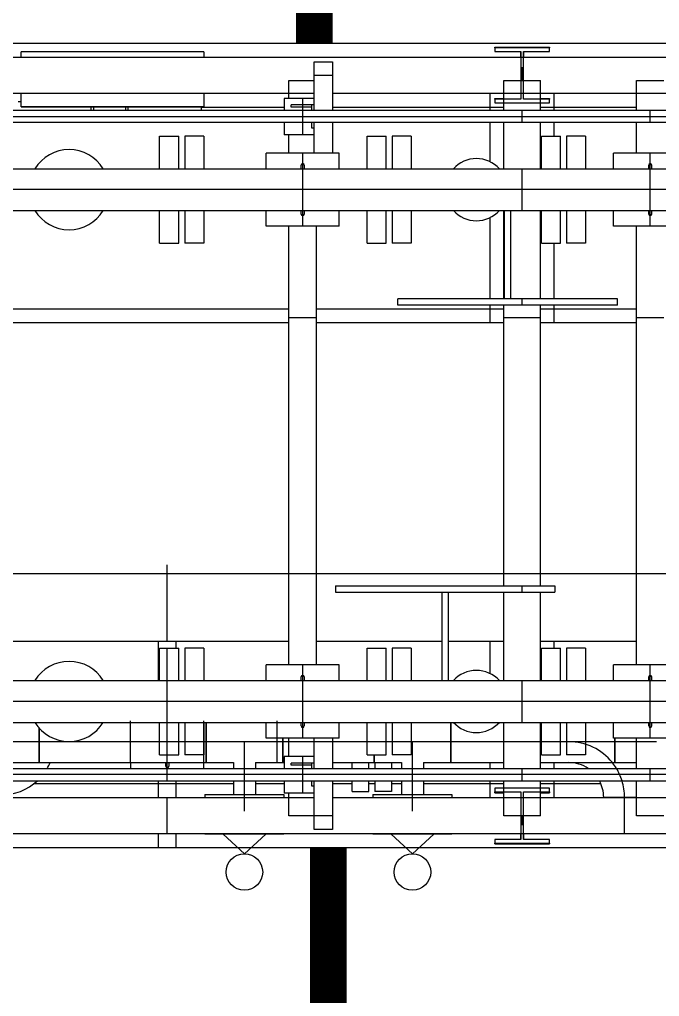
# Model space of a CAD drawing. Header units: inches. Extents: x 517790 to 538444, y 301815 to 302461.
# Drawn here: x 517879.71 to 517881.361, y 302322.598 to 302325.12 of the extents above; entities that cross this region are included whole.
import ezdxf

# ---------------------------------------------------------------- set-up
doc = ezdxf.new("R2010")
doc.units = ezdxf.units.IN
doc.header["$MEASUREMENT"] = 0
doc.layers.add('电气-接地设计-接地线', color=3, linetype='接地线')
doc.layers.add('硅胶总平面底图 工艺装置区', color=253, linetype='Continuous')
doc.styles.add('EESLTYPE', font='TXT.shx')
doc.linetypes.add('接地线', pattern='A,500,["/",EESLTYPE,S=200,R=0,X=0,Y=-100],-200,60,-200', length=960)

msp = doc.modelspace()

# ---------------------------------------------------------------- linework, layer by layer
at = {"layer": '电气-接地设计-接地线', "color": 1, "linetype": '接地线', "ltscale": 0.005, "const_width": 0.0944}
for points in [[(517880.4709, 302348.7714), (517880.4709, 302325.0589)], [(517880.5072, 302319.9614), (517880.5072, 302322.9822)]]:
    msp.add_lwpolyline(points, dxfattribs=at)
at = {"layer": '硅胶总平面底图 工艺装置区', "color": 253, "linetype": 'Continuous', "lineweight": -3}
for p, q in [((517881.7623, 302325.0589), (517875.7208, 302325.0589)), ((517880.9364, 302325.049), (517881.078, 302325.049)), ((517880.9364, 302325.049), (517881.078, 302325.049)), ((517880.9364, 302325.0471), (517880.9364, 302325.049)), ((517880.9364, 302325.049), (517880.9364, 302325.0471)), ((517881.078, 302325.0471), (517880.9364, 302325.0471)), ((517880.9364, 302325.0471), (517880.9364, 302325.0377)), ((517881.0034, 302325.0471), (517881.0034, 302325.0481)), ((517881.0034, 302325.0481), (517881.0034, 302325.0471)), ((517881.0034, 302325.0481), (517881.0109, 302325.0481)), ((517881.0034, 302325.0481), (517881.0109, 302325.0481)), ((517881.0109, 302325.0481), (517881.0109, 302325.0471)), ((517881.0109, 302325.0481), (517881.0109, 302325.0471)), ((517881.078, 302325.049), (517881.078, 302325.0471)), ((517881.078, 302325.049), (517881.078, 302325.0471)), ((517881.078, 302325.0377), (517881.078, 302325.0471)), ((517875.8121, 302325.0235), (517881.7623, 302325.0235)), ((517879.7139, 302325.0235), (517879.7139, 302325.0368)), ((517879.7139, 302325.0235), (517879.7139, 302325.0368)), ((517880.1859, 302325.0368), (517879.7139, 302325.0368)), ((517880.1859, 302325.0368), (517879.7139, 302325.0368)), ((517880.1859, 302325.0368), (517880.1859, 302325.0235)), ((517880.1859, 302325.0368), (517880.1859, 302325.0235)), ((517880.9364, 302325.0377), (517881.0039, 302325.0377)), ((517881.0034, 302325.0235), (517881.0034, 302325.0377)), ((517881.0034, 302325.0377), (517881.0034, 302325.0235)), ((517881.0039, 302325.0377), (517881.0039, 302324.915)), ((517881.0105, 302324.915), (517881.0105, 302325.0377)), ((517881.0105, 302325.0377), (517881.078, 302325.0377)), ((517881.0109, 302325.0377), (517881.0109, 302325.0235)), ((517881.0109, 302325.0377), (517881.0109, 302325.0235)), ((517880.4705, 302324.8859), (517880.4705, 302325.0117)), ((517880.4705, 302325.0117), (517880.5177, 302325.0117)), ((517880.5177, 302325.0117), (517880.5177, 302324.8859)), ((517881.0072, 302324.9628), (517881.0072, 302324.9972)), ((517880.4054, 302324.9169), (517880.4054, 302324.9628)), ((517880.4054, 302324.9628), (517880.4705, 302324.9628)), ((517880.5177, 302324.9763), (517880.4705, 302324.9763)), ((517880.96, 302324.8859), (517880.96, 302324.9628)), ((517880.96, 302324.9628), (517881.0544, 302324.9628)), ((517881.0544, 302324.8859), (517881.0544, 302324.9628)), ((517881.3022, 302324.9628), (517881.373, 302324.9628)), ((517881.3022, 302324.8859), (517881.3022, 302324.9628)), ((517880.4705, 302324.9291), (517878.3937, 302324.9291)), ((517879.7139, 302324.8952), (517879.7139, 302324.9291)), ((517879.7139, 302324.8952), (517879.7139, 302324.9291)), ((517880.1859, 302324.9291), (517880.1859, 302324.8952)), ((517880.1859, 302324.9291), (517880.1859, 302324.8952)), ((517880.3931, 302324.9169), (517880.3931, 302324.8859)), ((517880.4705, 302324.9169), (517880.3931, 302324.9169)), ((517880.4408, 302324.8225), (517880.4408, 302324.9169)), ((517881.6783, 302324.9291), (517880.5177, 302324.9291)), ((517880.9246, 302324.8859), (517880.9246, 302324.9291)), ((517880.9364, 302324.9169), (517880.96, 302324.9169)), ((517880.9364, 302324.9169), (517880.96, 302324.9169)), ((517880.9364, 302324.915), (517880.9364, 302324.9169)), ((517880.9364, 302324.915), (517880.9364, 302324.9169)), ((517880.9364, 302324.915), (517880.9364, 302324.9055)), ((517881.0039, 302324.915), (517880.9364, 302324.915)), ((517881.078, 302324.915), (517881.0105, 302324.915)), ((517881.0544, 302324.9169), (517881.078, 302324.9169)), ((517881.0544, 302324.9169), (517881.078, 302324.9169)), ((517881.078, 302324.9169), (517881.078, 302324.915)), ((517881.078, 302324.915), (517881.078, 302324.9169)), ((517881.078, 302324.9055), (517881.078, 302324.915)), ((517881.0898, 302324.8859), (517881.0898, 302324.9291)), ((517879.7139, 302324.9076), (517879.7064, 302324.9076)), ((517879.7139, 302324.8952), (517880.1859, 302324.8952)), ((517880.1859, 302324.8952), (517879.7139, 302324.8952)), ((517879.8944, 302324.8952), (517879.8944, 302324.8859)), ((517879.9015, 302324.8859), (517879.9015, 302324.8952)), ((517879.9832, 302324.8952), (517879.9832, 302324.8859)), ((517879.9903, 302324.8859), (517879.9903, 302324.8952)), ((517880.1784, 302324.8952), (517880.1784, 302324.8859)), ((517880.3931, 302324.8937), (517880.1784, 302324.8937)), ((517880.4648, 302324.8999), (517880.411, 302324.8999)), ((517880.411, 302324.8942), (517880.411, 302324.8999)), ((517880.4648, 302324.8942), (517880.411, 302324.8942)), ((517880.4648, 302324.8859), (517880.4648, 302324.8999)), ((517880.4648, 302324.8942), (517880.4648, 302324.8999)), ((517880.4705, 302324.8999), (517880.4648, 302324.8999)), ((517880.4705, 302324.8859), (517880.4705, 302324.8999)), ((517880.96, 302324.8937), (517880.5177, 302324.8937)), ((517880.9364, 302324.9055), (517881.078, 302324.9055)), ((517881.3022, 302324.8937), (517881.0544, 302324.8937)), ((517881.6783, 302324.8859), (517878.0695, 302324.8859)), ((517878.0695, 302324.8701), (517881.7623, 302324.8701)), ((517881.0072, 302324.8544), (517881.0072, 302324.8859)), ((517881.3376, 302324.8544), (517881.3376, 302324.8859)), ((517881.7623, 302324.8544), (517878.0695, 302324.8544)), ((517880.3931, 302324.8544), (517880.3931, 302324.8225)), ((517880.4648, 302324.8404), (517880.4648, 302324.8544)), ((517880.4705, 302324.8404), (517880.4648, 302324.8404)), ((517880.4705, 302324.7757), (517880.4705, 302324.8544)), ((517880.4705, 302324.8404), (517880.4705, 302324.8544)), ((517880.5177, 302324.8544), (517880.5177, 302324.7757)), ((517880.9246, 302324.7533), (517880.9246, 302324.8544)), ((517880.96, 302324.7353), (517880.96, 302324.8544)), ((517881.0544, 302324.7353), (517881.0544, 302324.8544)), ((517881.0898, 302324.8192), (517881.0898, 302324.8544)), ((517881.3022, 302324.7757), (517881.3022, 302324.8544)), ((517880.0717, 302324.7353), (517880.0717, 302324.8192)), ((517880.0717, 302324.8192), (517880.1212, 302324.8192)), ((517880.1212, 302324.7353), (517880.1212, 302324.8192)), ((517880.1363, 302324.8192), (517880.1363, 302324.7353)), ((517880.1857, 302324.8192), (517880.1363, 302324.8192)), ((517880.1857, 302324.8192), (517880.1857, 302324.7353)), ((517880.4705, 302324.8225), (517880.3931, 302324.8225)), ((517880.4054, 302324.7757), (517880.4054, 302324.8225)), ((517880.6071, 302324.7353), (517880.6071, 302324.8192)), ((517880.6071, 302324.8192), (517880.6565, 302324.8192)), ((517880.6565, 302324.7353), (517880.6565, 302324.8192)), ((517880.6716, 302324.8192), (517880.6716, 302324.7353)), ((517880.7211, 302324.8192), (517880.6716, 302324.8192)), ((517880.7211, 302324.8192), (517880.7211, 302324.7353)), ((517881.0569, 302324.7353), (517881.0569, 302324.8192)), ((517881.0569, 302324.8192), (517881.1063, 302324.8192)), ((517881.1063, 302324.7353), (517881.1063, 302324.8192)), ((517881.1214, 302324.8192), (517881.1214, 302324.7353)), ((517881.1709, 302324.8192), (517881.1214, 302324.8192)), ((517881.1709, 302324.8192), (517881.1709, 302324.7353)), ((517880.5352, 302324.7757), (517880.3464, 302324.7757)), ((517880.3464, 302324.7353), (517880.3464, 302324.7757)), ((517880.4408, 302324.5869), (517880.4408, 302324.7757)), ((517880.5352, 302324.7353), (517880.5352, 302324.7757)), ((517881.432, 302324.7757), (517881.2432, 302324.7757)), ((517881.2432, 302324.7353), (517881.2432, 302324.7757)), ((517881.3376, 302324.5869), (517881.3376, 302324.7757)), ((517880.437, 302324.7353), (517880.437, 302324.7446)), ((517880.4445, 302324.7446), (517880.4445, 302324.7353)), ((517881.3338, 302324.7353), (517881.3338, 302324.7446)), ((517881.3413, 302324.7446), (517881.3413, 302324.7353)), ((517879.2158, 302324.7353), (517881.4748, 302324.7353)), ((517881.0072, 302324.6274), (517881.0072, 302324.7353)), ((517881.4748, 302324.6813), (517879.263, 302324.6813)), ((517879.2158, 302324.6274), (517881.4748, 302324.6274)), ((517880.0717, 302324.5435), (517880.0717, 302324.6274)), ((517880.1212, 302324.5435), (517880.1212, 302324.6274)), ((517880.1363, 302324.6274), (517880.1363, 302324.5435)), ((517880.1857, 302324.6274), (517880.1857, 302324.5435)), ((517880.3464, 302324.5869), (517880.3464, 302324.6274)), ((517880.437, 302324.6181), (517880.437, 302324.6274)), ((517880.4445, 302324.6274), (517880.4445, 302324.6181)), ((517880.5352, 302324.5869), (517880.5352, 302324.6274)), ((517880.6071, 302324.5435), (517880.6071, 302324.6274)), ((517880.6565, 302324.5435), (517880.6565, 302324.6274)), ((517880.6716, 302324.6274), (517880.6716, 302324.5435)), ((517880.7211, 302324.6274), (517880.7211, 302324.5435)), ((517880.96, 302324.3991), (517880.96, 302324.6274)), ((517880.9617, 302324.3991), (517880.9617, 302324.6274)), ((517880.9777, 302324.3991), (517880.9777, 302324.6274)), ((517881.0544, 302324.3991), (517881.0544, 302324.6274)), ((517881.0569, 302324.5435), (517881.0569, 302324.6274)), ((517881.1063, 302324.5435), (517881.1063, 302324.6274)), ((517881.1214, 302324.6274), (517881.1214, 302324.5435)), ((517881.1709, 302324.6274), (517881.1709, 302324.5435)), ((517881.2432, 302324.5869), (517881.2432, 302324.6274)), ((517881.3338, 302324.6181), (517881.3338, 302324.6274)), ((517881.3413, 302324.6274), (517881.3413, 302324.6181)), ((517880.5352, 302324.5869), (517880.3464, 302324.5869)), ((517880.4054, 302323.4542), (517880.4054, 302324.5869)), ((517880.4762, 302323.4542), (517880.4762, 302324.5869)), ((517880.9246, 302324.3991), (517880.9246, 302324.6094)), ((517881.432, 302324.5869), (517881.2432, 302324.5869)), ((517881.3022, 302323.4542), (517881.3022, 302324.5869)), ((517880.0717, 302324.5435), (517880.1212, 302324.5435)), ((517880.1857, 302324.5435), (517880.1363, 302324.5435)), ((517880.6071, 302324.5435), (517880.6565, 302324.5435)), ((517880.7211, 302324.5435), (517880.6716, 302324.5435)), ((517881.0569, 302324.5435), (517881.1063, 302324.5435)), ((517881.0898, 302324.3991), (517881.0898, 302324.5435)), ((517881.1709, 302324.5435), (517881.1214, 302324.5435)), ((517880.9697, 302324.3991), (517880.6865, 302324.3991)), ((517880.6865, 302324.383), (517880.6865, 302324.3991)), ((517880.9697, 302324.383), (517880.6865, 302324.383)), ((517880.9246, 302324.3377), (517880.9246, 302324.383)), ((517880.96, 302323.6581), (517880.96, 302324.383)), ((517881.2529, 302324.3991), (517880.9697, 302324.3991)), ((517881.2529, 302324.383), (517880.9697, 302324.383)), ((517881.0072, 302324.383), (517881.0072, 302324.3991)), ((517881.0544, 302323.6581), (517881.0544, 302324.383)), ((517881.0898, 302324.3377), (517881.0898, 302324.383)), ((517881.2529, 302324.383), (517881.2529, 302324.3991)), ((517879.3778, 302324.3736), (517880.4054, 302324.3736)), ((517880.4762, 302324.3736), (517880.96, 302324.3736)), ((517881.0544, 302324.3736), (517881.3022, 302324.3736)), ((517880.4054, 302324.3377), (517879.3778, 302324.3377)), ((517880.4054, 302324.3509), (517880.4762, 302324.3509)), ((517880.96, 302324.3377), (517880.4762, 302324.3377)), ((517880.96, 302324.3509), (517881.0544, 302324.3509)), ((517881.3022, 302324.3377), (517881.0544, 302324.3377)), ((517881.3022, 302324.3509), (517881.373, 302324.3509)), ((517880.0915, 302323.5146), (517880.0915, 302323.7128)), ((517875.897, 302323.6901), (517881.6201, 302323.6901)), ((517880.5251, 302323.6581), (517880.8083, 302323.6581)), ((517880.5251, 302323.6581), (517880.5251, 302323.642)), ((517880.8083, 302323.6581), (517881.0915, 302323.6581)), ((517881.0072, 302323.642), (517881.0072, 302323.6581)), ((517881.0915, 302323.6581), (517881.0915, 302323.642)), ((517880.5251, 302323.642), (517880.8083, 302323.642)), ((517880.8002, 302323.642), (517880.8002, 302323.4137)), ((517880.8083, 302323.642), (517881.0915, 302323.642)), ((517880.8163, 302323.642), (517880.8163, 302323.4137)), ((517880.96, 302323.4137), (517880.96, 302323.642)), ((517881.0544, 302323.4137), (517881.0544, 302323.642)), ((517880.4054, 302323.5146), (517879.3778, 302323.5146)), ((517880.0688, 302323.4137), (517880.0688, 302323.5146)), ((517880.1141, 302323.4976), (517880.1141, 302323.5146)), ((517880.8002, 302323.5146), (517880.4762, 302323.5146)), ((517880.96, 302323.5146), (517880.8163, 302323.5146)), ((517880.9246, 302323.4317), (517880.9246, 302323.5146)), ((517881.3022, 302323.5146), (517881.0544, 302323.5146)), ((517881.0898, 302323.4976), (517881.0898, 302323.5146)), ((517880.0717, 302323.4137), (517880.0717, 302323.4976)), ((517880.0717, 302323.4976), (517880.1212, 302323.4976)), ((517880.0915, 302323.1552), (517880.0915, 302323.4976)), ((517880.1212, 302323.4137), (517880.1212, 302323.4976)), ((517880.1363, 302323.4976), (517880.1363, 302323.4137)), ((517880.1857, 302323.4976), (517880.1363, 302323.4976)), ((517880.1857, 302323.4976), (517880.1857, 302323.4137)), ((517880.6071, 302323.4137), (517880.6071, 302323.4976)), ((517880.6071, 302323.4976), (517880.6565, 302323.4976)), ((517880.6565, 302323.4137), (517880.6565, 302323.4976)), ((517880.6716, 302323.4976), (517880.6716, 302323.4137)), ((517880.7211, 302323.4976), (517880.6716, 302323.4976)), ((517880.7211, 302323.4976), (517880.7211, 302323.4137)), ((517881.0569, 302323.4137), (517881.0569, 302323.4976)), ((517881.0569, 302323.4976), (517881.1063, 302323.4976)), ((517881.1063, 302323.4137), (517881.1063, 302323.4976)), ((517881.1214, 302323.4976), (517881.1214, 302323.4137)), ((517881.1709, 302323.4976), (517881.1214, 302323.4976)), ((517881.1709, 302323.4976), (517881.1709, 302323.4137)), ((517880.5352, 302323.4542), (517880.3464, 302323.4542)), ((517880.3464, 302323.4137), (517880.3464, 302323.4542)), ((517880.4408, 302323.2654), (517880.4408, 302323.4542)), ((517880.5352, 302323.4137), (517880.5352, 302323.4542)), ((517881.2432, 302323.4137), (517881.2432, 302323.4542)), ((517881.432, 302323.4542), (517881.2432, 302323.4542)), ((517881.3376, 302323.2654), (517881.3376, 302323.4542)), ((517879.2158, 302323.4137), (517881.4748, 302323.4137)), ((517880.437, 302323.4137), (517880.437, 302323.423)), ((517880.4445, 302323.423), (517880.4445, 302323.4137)), ((517881.0072, 302323.3058), (517881.0072, 302323.4137)), ((517881.3338, 302323.4137), (517881.3338, 302323.423)), ((517881.3413, 302323.423), (517881.3413, 302323.4137)), ((517881.4748, 302323.3598), (517879.263, 302323.3598)), ((517879.2158, 302323.3058), (517881.4748, 302323.3058)), ((517879.9967, 302323.202), (517879.9967, 302323.3099)), ((517880.0717, 302323.2219), (517880.0717, 302323.3058)), ((517880.1212, 302323.2219), (517880.1212, 302323.3058)), ((517880.1363, 302323.3058), (517880.1363, 302323.2219)), ((517880.1855, 302323.202), (517880.1855, 302323.3099)), ((517880.1857, 302323.3058), (517880.1857, 302323.2219)), ((517880.1916, 302323.202), (517880.1916, 302323.3058)), ((517880.1916, 302323.3058), (517880.1916, 302323.2559)), ((517880.3464, 302323.2654), (517880.3464, 302323.3058)), ((517880.3743, 302323.3099), (517880.3743, 302323.202)), ((517880.437, 302323.2965), (517880.437, 302323.3058)), ((517880.4445, 302323.3058), (517880.4445, 302323.2965)), ((517880.5352, 302323.2654), (517880.5352, 302323.3058)), ((517880.6071, 302323.2219), (517880.6071, 302323.3058)), ((517880.6565, 302323.2219), (517880.6565, 302323.3058)), ((517880.6716, 302323.3058), (517880.6716, 302323.2219)), ((517880.7211, 302323.3058), (517880.7211, 302323.2219)), ((517880.8227, 302323.3058), (517880.8227, 302323.2559)), ((517880.8227, 302323.202), (517880.8227, 302323.3058)), ((517880.96, 302323.1867), (517880.96, 302323.3058)), ((517881.0544, 302323.1867), (517881.0544, 302323.3058)), ((517881.0569, 302323.2219), (517881.0569, 302323.3058)), ((517881.1063, 302323.2219), (517881.1063, 302323.3058)), ((517881.1214, 302323.3058), (517881.1214, 302323.2219)), ((517881.1709, 302323.3058), (517881.1709, 302323.2219)), ((517881.2432, 302323.2654), (517881.2432, 302323.3058)), ((517881.3338, 302323.2965), (517881.3338, 302323.3058)), ((517881.3413, 302323.3058), (517881.3413, 302323.2965)), ((517879.7607, 302323.202), (517879.7607, 302323.291)), ((517879.7608, 302323.291), (517879.7608, 302323.2559)), ((517879.7607, 302323.2559), (517879.6042, 302323.2559)), ((517879.7608, 302323.2559), (517879.7607, 302323.2559)), ((517880.0717, 302323.2559), (517879.7608, 302323.2559)), ((517879.7608, 302323.2559), (517879.7608, 302323.202)), ((517880.1212, 302323.2559), (517880.0717, 302323.2559)), ((517880.1363, 302323.2559), (517880.1212, 302323.2559)), ((517880.1857, 302323.2559), (517880.1363, 302323.2559)), ((517880.1916, 302323.2559), (517880.1857, 302323.2559)), ((517880.3892, 302323.2559), (517880.1916, 302323.2559)), ((517880.1916, 302323.2559), (517880.1916, 302323.2559)), ((517880.1916, 302323.2559), (517880.1916, 302323.2559)), ((517880.1916, 302323.2559), (517880.1916, 302323.202)), ((517880.2904, 302323.1867), (517880.2904, 302323.2559)), ((517880.5352, 302323.2654), (517880.3464, 302323.2654)), ((517880.3892, 302323.202), (517880.3892, 302323.2654)), ((517880.3892, 302323.2654), (517880.3892, 302323.2559)), ((517880.3892, 302323.2559), (517880.3892, 302323.2559)), ((517880.4054, 302323.2559), (517880.3892, 302323.2559)), ((517880.3892, 302323.2559), (517880.3892, 302323.202)), ((517880.4054, 302323.2177), (517880.4054, 302323.2654)), ((517880.5177, 302323.2559), (517880.4054, 302323.2559)), ((517880.4705, 302323.1867), (517880.4705, 302323.2654)), ((517880.5177, 302323.2654), (517880.5177, 302323.1867)), ((517880.6071, 302323.2559), (517880.5177, 302323.2559)), ((517880.6252, 302323.2559), (517880.6071, 302323.2559)), ((517880.6565, 302323.2559), (517880.6252, 302323.2559)), ((517880.6252, 302323.2559), (517880.6252, 302323.2559)), ((517880.6252, 302323.2559), (517880.6252, 302323.2559)), ((517880.6716, 302323.2559), (517880.6565, 302323.2559)), ((517880.7211, 302323.2559), (517880.6716, 302323.2559)), ((517880.8227, 302323.2559), (517880.7211, 302323.2559)), ((517880.724, 302323.1867), (517880.724, 302323.2559)), ((517880.96, 302323.2559), (517880.8227, 302323.2559)), ((517880.8227, 302323.2559), (517880.8227, 302323.202)), ((517880.8227, 302323.2559), (517880.8227, 302323.2559)), ((517881.0544, 302323.2559), (517880.96, 302323.2559)), ((517881.0569, 302323.2559), (517881.0544, 302323.2559)), ((517881.1063, 302323.2559), (517881.0569, 302323.2559)), ((517881.1214, 302323.2559), (517881.1063, 302323.2559)), ((517881.1709, 302323.2559), (517881.1214, 302323.2559)), ((517881.246, 302323.2559), (517881.1709, 302323.2559)), ((517881.432, 302323.2654), (517881.2432, 302323.2654)), ((517881.246, 302323.2559), (517881.246, 302323.2654)), ((517881.246, 302323.2654), (517881.246, 302323.2559)), ((517881.3022, 302323.2559), (517881.246, 302323.2559)), ((517881.246, 302323.202), (517881.246, 302323.2559)), ((517881.246, 302323.2559), (517881.246, 302323.202)), ((517881.3022, 302323.1867), (517881.3022, 302323.2654)), ((517881.3539, 302323.2559), (517881.3022, 302323.2559)), ((517880.3892, 302323.2402), (517880.3892, 302323.2402)), ((517879.5632, 302323.202), (517879.7607, 302323.202)), ((517879.7608, 302323.202), (517880.1916, 302323.202)), ((517879.9971, 302323.1867), (517879.9971, 302323.202)), ((517880.0717, 302323.2219), (517880.1212, 302323.2219)), ((517880.0877, 302323.1927), (517880.0877, 302323.202)), ((517880.0953, 302323.202), (517880.0953, 302323.1927)), ((517880.1857, 302323.2219), (517880.1363, 302323.2219)), ((517880.1859, 302323.1867), (517880.1859, 302323.202)), ((517880.1916, 302323.202), (517880.2619, 302323.202)), ((517880.2619, 302323.202), (517880.2619, 302323.1867)), ((517880.3189, 302323.202), (517880.3892, 302323.202)), ((517880.3189, 302323.202), (517880.3189, 302323.1867)), ((517880.3892, 302323.202), (517880.3931, 302323.202)), ((517880.3892, 302323.202), (517880.3892, 302323.202)), ((517880.4705, 302323.2177), (517880.3931, 302323.2177)), ((517880.3931, 302323.2177), (517880.3931, 302323.1867)), ((517880.4648, 302323.2007), (517880.411, 302323.2007)), ((517880.411, 302323.195), (517880.411, 302323.2007)), ((517880.4408, 302323.1233), (517880.4408, 302323.2177)), ((517880.4705, 302323.2007), (517880.4648, 302323.2007)), ((517880.4648, 302323.195), (517880.4648, 302323.2007)), ((517880.4648, 302323.1867), (517880.4648, 302323.2007)), ((517880.4705, 302323.1867), (517880.4705, 302323.2007)), ((517880.5177, 302323.202), (517880.6252, 302323.202)), ((517880.5684, 302323.1867), (517880.5684, 302323.202)), ((517880.6071, 302323.2219), (517880.6565, 302323.2219)), ((517880.6119, 302323.1867), (517880.6119, 302323.202)), ((517880.6252, 302323.2219), (517880.6252, 302323.202)), ((517880.6252, 302323.202), (517880.6252, 302323.2219)), ((517880.6252, 302323.202), (517880.6955, 302323.202)), ((517880.627, 302323.202), (517880.627, 302323.1867)), ((517880.6704, 302323.202), (517880.6704, 302323.1867)), ((517880.7211, 302323.2219), (517880.6716, 302323.2219)), ((517880.6955, 302323.202), (517880.6955, 302323.1867)), ((517880.7524, 302323.202), (517880.8227, 302323.202)), ((517880.7524, 302323.202), (517880.7524, 302323.1867)), ((517880.8227, 302323.202), (517880.96, 302323.202)), ((517880.8227, 302323.202), (517880.8227, 302323.202)), ((517880.9246, 302323.1867), (517880.9246, 302323.202)), ((517881.0544, 302323.202), (517881.246, 302323.202)), ((517881.0569, 302323.2219), (517881.1063, 302323.2219)), ((517881.0898, 302323.1867), (517881.0898, 302323.202)), ((517881.1709, 302323.2219), (517881.1214, 302323.2219)), ((517881.246, 302323.202), (517881.3022, 302323.202)), ((517878.0695, 302323.1867), (517881.9152, 302323.1867)), ((517880.2904, 302323.172), (517880.2904, 302323.1867)), ((517880.2904, 302323.1552), (517880.2904, 302323.172)), ((517880.2904, 302323.172), (517880.2904, 302323.172)), ((517880.4648, 302323.195), (517880.411, 302323.195)), ((517880.724, 302323.172), (517880.724, 302323.1867)), ((517880.724, 302323.1552), (517880.724, 302323.172)), ((517880.724, 302323.172), (517880.724, 302323.172)), ((517881.0072, 302323.1552), (517881.0072, 302323.1867)), ((517881.3376, 302323.1552), (517881.3376, 302323.1867)), ((517881.9152, 302323.171), (517878.0695, 302323.171)), ((517878.0695, 302323.1552), (517881.9152, 302323.1552)), ((517880.2619, 302323.1474), (517879.747, 302323.1474)), ((517880.0688, 302323.112), (517880.0688, 302323.1552)), ((517880.1141, 302323.112), (517880.1141, 302323.1552)), ((517880.2619, 302323.1552), (517880.2619, 302323.1195)), ((517880.2904, 302323.112), (517880.2904, 302323.1552)), ((517880.3189, 302323.1552), (517880.3189, 302323.1195)), ((517880.3931, 302323.1474), (517880.3189, 302323.1474)), ((517880.3931, 302323.1552), (517880.3931, 302323.1233)), ((517880.4648, 302323.1412), (517880.4648, 302323.1552)), ((517880.4705, 302323.1412), (517880.4705, 302323.1552)), ((517880.4705, 302323.0294), (517880.4705, 302323.1552)), ((517880.5177, 302323.1552), (517880.5177, 302323.0294)), ((517880.5684, 302323.1474), (517880.5177, 302323.1474)), ((517880.5684, 302323.127), (517880.5684, 302323.1552)), ((517880.6119, 302323.127), (517880.6119, 302323.1552)), ((517880.627, 302323.1474), (517880.6119, 302323.1474)), ((517880.627, 302323.1552), (517880.627, 302323.127)), ((517880.6704, 302323.1552), (517880.6704, 302323.127)), ((517880.6955, 302323.1474), (517880.6704, 302323.1474)), ((517880.6955, 302323.1552), (517880.6955, 302323.1195)), ((517880.724, 302323.112), (517880.724, 302323.1552)), ((517880.7524, 302323.1552), (517880.7524, 302323.1195)), ((517880.96, 302323.1474), (517880.7524, 302323.1474)), ((517880.9246, 302323.112), (517880.9246, 302323.1552)), ((517880.96, 302323.0648), (517880.96, 302323.1552)), ((517881.0544, 302323.0648), (517881.0544, 302323.1552)), ((517881.2103, 302323.1474), (517881.0544, 302323.1474)), ((517881.0898, 302323.112), (517881.0898, 302323.1552)), ((517881.3022, 302323.0648), (517881.3022, 302323.1552)), ((517880.4705, 302323.1233), (517880.3931, 302323.1233)), ((517880.4054, 302323.0648), (517880.4054, 302323.1233)), ((517880.4705, 302323.1412), (517880.4648, 302323.1412)), ((517880.5684, 302323.127), (517880.6119, 302323.127)), ((517880.6704, 302323.127), (517880.627, 302323.127)), ((517881.078, 302323.1356), (517880.9364, 302323.1356)), ((517880.9364, 302323.1356), (517880.9364, 302323.1261)), ((517880.9364, 302323.1242), (517880.9364, 302323.1261)), ((517880.9364, 302323.1261), (517880.9364, 302323.1242)), ((517880.9364, 302323.1261), (517881.0039, 302323.1261)), ((517880.96, 302323.1242), (517880.9364, 302323.1242)), ((517880.9364, 302323.1242), (517880.96, 302323.1242)), ((517881.0039, 302323.1261), (517881.0039, 302323.0034)), ((517881.0105, 302323.1261), (517881.078, 302323.1261)), ((517881.0105, 302323.0034), (517881.0105, 302323.1261)), ((517881.078, 302323.1242), (517881.0544, 302323.1242)), ((517881.0544, 302323.1242), (517881.078, 302323.1242)), ((517881.078, 302323.1261), (517881.078, 302323.1356)), ((517881.078, 302323.1261), (517881.078, 302323.1242)), ((517881.078, 302323.1261), (517881.078, 302323.1242)), ((517878.3937, 302323.112), (517880.4705, 302323.112)), ((517880.0915, 302323.0176), (517880.0915, 302323.112)), ((517880.1885, 302323.1195), (517880.3923, 302323.1195)), ((517880.1885, 302323.1195), (517880.1885, 302323.112)), ((517880.2904, 302323.0761), (517880.2904, 302323.112)), ((517880.3923, 302323.1195), (517880.3923, 302323.112)), ((517880.5177, 302323.112), (517883.3025, 302323.112)), ((517880.6221, 302323.1195), (517880.8259, 302323.1195)), ((517880.6221, 302323.1195), (517880.6221, 302323.112)), ((517880.724, 302323.0761), (517880.724, 302323.112)), ((517880.8259, 302323.1195), (517880.8259, 302323.112)), ((517881.3022, 302323.112), (517881.2175, 302323.112)), ((517881.2175, 302323.112), (517881.2175, 302323.112)), ((517881.2175, 302323.112), (517881.3022, 302323.112)), ((517881.2715, 302323.1121), (517881.2715, 302323.1121)), ((517881.2715, 302323.1121), (517881.2715, 302323.112)), ((517881.2715, 302323.0176), (517881.2715, 302323.112)), ((517881.2715, 302323.112), (517881.2715, 302323.112)), ((517880.4705, 302323.0648), (517880.4054, 302323.0648)), ((517880.5177, 302323.0648), (517880.4705, 302323.0648)), ((517881.0544, 302323.0648), (517880.96, 302323.0648)), ((517881.0072, 302323.0406), (517881.0072, 302323.0648)), ((517881.373, 302323.0648), (517881.3022, 302323.0648)), ((517880.5177, 302323.0294), (517880.4705, 302323.0294)), ((517883.5591, 302323.0176), (517875.8121, 302323.0176)), ((517880.0688, 302322.9822), (517880.0688, 302323.0176)), ((517880.1141, 302322.9822), (517880.1141, 302323.0176)), ((517880.1885, 302323.0175), (517880.1885, 302323.0176)), ((517880.3923, 302323.0175), (517880.1885, 302323.0175)), ((517880.2904, 302322.9666), (517880.2354, 302323.0175)), ((517880.2904, 302322.9666), (517880.3454, 302323.0175)), ((517880.3923, 302323.0175), (517880.3923, 302323.0176)), ((517880.6221, 302323.0175), (517880.6221, 302323.0176)), ((517880.8259, 302323.0175), (517880.6221, 302323.0175)), ((517880.724, 302322.9666), (517880.669, 302323.0175)), ((517880.724, 302322.9666), (517880.779, 302323.0175)), ((517880.8259, 302323.0175), (517880.8259, 302323.0176)), ((517880.9364, 302323.0034), (517880.9364, 302322.994)), ((517881.0039, 302323.0034), (517880.9364, 302323.0034)), ((517881.0034, 302323.0034), (517881.0034, 302323.0176)), ((517881.0034, 302323.0034), (517881.0034, 302323.0176)), ((517881.078, 302323.0034), (517881.0105, 302323.0034)), ((517881.0109, 302323.0176), (517881.0109, 302323.0034)), ((517881.0109, 302323.0034), (517881.0109, 302323.0176)), ((517881.078, 302322.994), (517881.078, 302323.0034)), ((517880.2736, 302322.9822), (517879.6832, 302322.9822)), ((517880.1141, 302322.9822), (517880.0688, 302322.9822)), ((517880.3072, 302322.9822), (517880.2736, 302322.9822)), ((517880.7071, 302322.9822), (517880.3072, 302322.9822)), ((517880.7408, 302322.9822), (517880.7071, 302322.9822)), ((517881.2175, 302322.9822), (517880.7408, 302322.9822)), ((517880.9364, 302322.9921), (517880.9364, 302322.994)), ((517880.9364, 302322.9921), (517880.9364, 302322.994)), ((517880.9364, 302322.994), (517881.078, 302322.994)), ((517881.078, 302322.9921), (517880.9364, 302322.9921)), ((517880.9364, 302322.9921), (517881.078, 302322.9921)), ((517881.0034, 302322.993), (517881.0034, 302322.994)), ((517881.0034, 302322.993), (517881.0034, 302322.994)), ((517881.0109, 302322.993), (517881.0034, 302322.993)), ((517881.0034, 302322.993), (517881.0109, 302322.993)), ((517881.0109, 302322.994), (517881.0109, 302322.993)), ((517881.0109, 302322.993), (517881.0109, 302322.994)), ((517881.078, 302322.994), (517881.078, 302322.9921)), ((517881.078, 302322.9921), (517881.078, 302322.994)), ((517881.3254, 302322.9822), (517881.2175, 302322.9822)), ((517881.5668, 302322.9822), (517881.3254, 302322.9822))]:
    msp.add_line(p, q, dxfattribs=at)
for centre in [(517880.2904, 302322.9194), (517880.724, 302322.9194)]:
    msp.add_circle(centre, 0.0472, dxfattribs=at)
for centre, radius, start, end in [((517879.838, 302324.6813), 0.1034, 31.461, 148.539), ((517880.889, 302324.6813), 0.0802, 42.2489, 137.7511), ((517880.4408, 302324.7446), 0.00378, 0, 180), ((517881.3376, 302324.7446), 0.00378, 0, 180), ((517879.838, 302324.6813), 0.1034, 211.461, 328.539), ((517880.4408, 302324.6181), 0.00378, 180, 0), ((517880.889, 302324.6813), 0.0802, 222.2489, 270), ((517880.889, 302324.6813), 0.0802, 270, 317.7511), ((517881.3376, 302324.6181), 0.00378, 180, 0), ((517879.838, 302323.3598), 0.1034, 31.461, 148.539), ((517880.4408, 302323.423), 0.00378, 0, 180), ((517880.889, 302323.3598), 0.0802, 90, 137.7511), ((517880.889, 302323.3598), 0.0802, 42.2489, 90), ((517881.3376, 302323.423), 0.00378, 0, 180), ((517879.838, 302323.3598), 0.1034, 211.461, 328.539), ((517880.889, 302323.3598), 0.0802, 222.2489, 317.7511), ((517880.4408, 302323.2965), 0.00378, 180, 0), ((517881.3376, 302323.2965), 0.00378, 180, 0), ((517881.1276, 302323.112), 0.1439, 38.6822, 90), ((517880.3743, 302323.2559), 0.0217, 313.0576, 313.0918), ((517880.3743, 302323.2559), 0.0325, 297.075, 297.0936), ((517879.662, 302323.2559), 0.1379, 329.8756, 336.9643), ((517881.1276, 302323.112), 0.0899, 56.1451, 90), ((517881.1276, 302323.112), 0.1439, 31.2674, 38.6822), ((517880.0915, 302323.1927), 0.00378, 180, 0), ((517881.1276, 302323.112), 0.1439, 17.4495, 31.2674), ((517879.662, 302323.2559), 0.1379, 270, 313.0654), ((517881.1276, 302323.112), 0.0899, 0, 28.6713), ((517881.1276, 302323.112), 0.1439, 0, 17.4495)]:
    msp.add_arc(centre, radius, start, end, dxfattribs=at)

doc.saveas('drawing.dxf')
